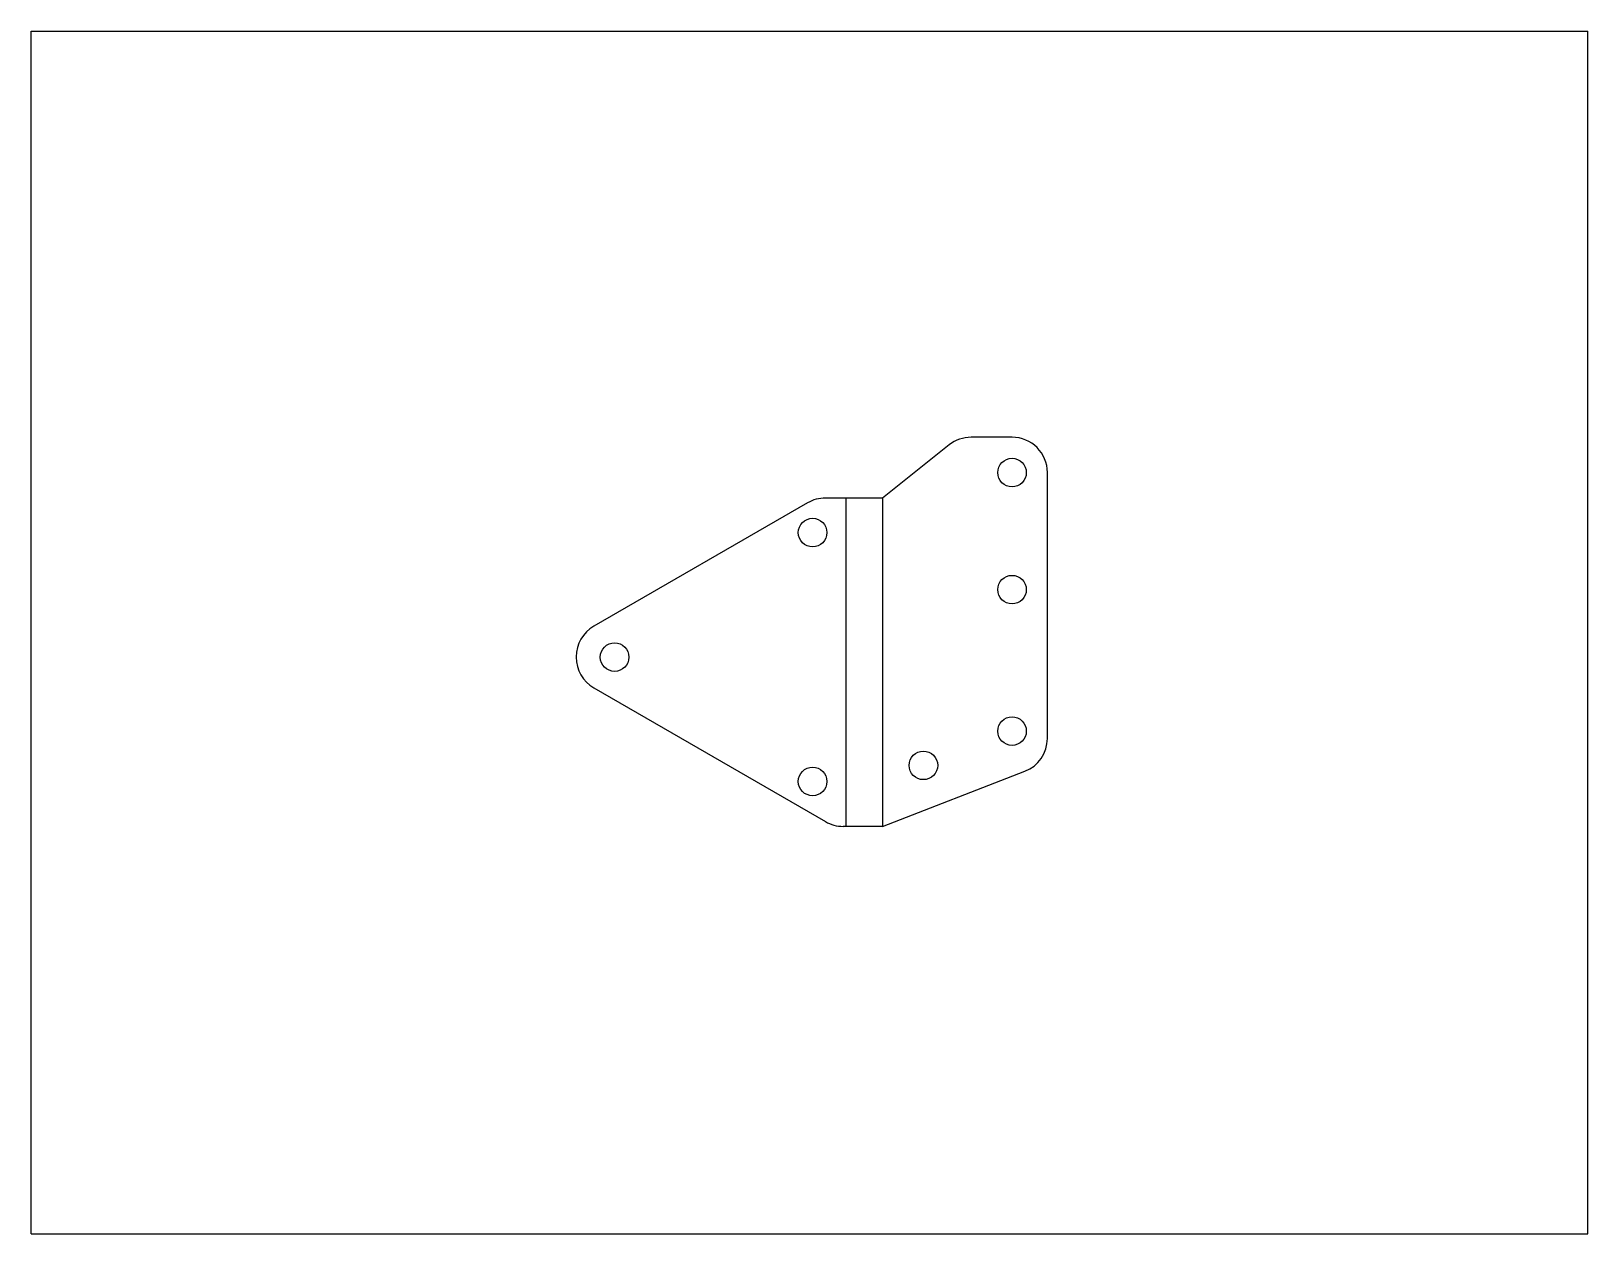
# Model space of a CAD drawing. Extents: x 0 to 11, y 0 to 8.5.
import ezdxf

# ---------------------------------------------------------------- set-up
doc = ezdxf.new("R2010")
doc.units = 0
doc.header["$LTSCALE"] = 0.605
doc.layers.get('0').update_dxf_attribs({"linetype": 'CONTINUOUS'})
doc.layers.add('02___PRT_ALL_AXES', color=7, linetype='CONTINUOUS')

msp = doc.modelspace()

# ---------------------------------------------------------------- linework, layer by layer
at = {"color": 7, "linetype": 'CONTINUOUS'}
for p, q in [((0, 0), (0, 8.5)), ((0, 8.5), (11, 8.5)), ((11, 0), (11, 8.5)), ((6.931, 5.63), (6.643, 5.63)), ((6.488, 5.576), (6.016, 5.2)), ((7.181, 3.502), (7.181, 5.38)), ((5.757, 5.2), (5.612, 5.2)), ((5.487, 5.167), (3.976, 4.295)), ((3.851, 4.078), (3.851, 4.075)), ((3.976, 3.858), (5.612, 2.914)), ((6.017, 2.88), (7.021, 3.269)), ((5.757, 2.88), (5.737, 2.88)), ((6.016, 2.88), (6.017, 2.88)), ((0, 0), (11, 0))]:
    msp.add_line(p, q, dxfattribs=at)
msp.add_circle((6.931, 5.38), 0.101, dxfattribs=at)
for centre, start, end in [((6.643, 5.38), 90, 128.5238), ((6.931, 5.38), 0, 90), ((5.612, 4.95), 90, 120), ((4.101, 4.078), 120, 180), ((4.101, 4.075), 180, 240), ((6.931, 3.502), 291.1553, 360), ((5.737, 3.13), 240, 270)]:
    msp.add_arc(centre, 0.25, start, end, dxfattribs=at)
at = {"layer": '02___PRT_ALL_AXES', "color": 7, "linetype": 'CONTINUOUS'}
for p, q in [((5.757, 5.2), (5.757, 2.88)), ((6.016, 5.2), (5.757, 5.2)), ((6.016, 5.2), (6.016, 2.88)), ((6.016, 2.88), (5.757, 2.88))]:
    msp.add_line(p, q, dxfattribs=at)
for centre in [(5.522, 4.956), (6.931, 4.553), (4.123, 4.076), (6.931, 3.553), (6.305, 3.311), (5.522, 3.197)]:
    msp.add_circle(centre, 0.101, dxfattribs=at)

doc.saveas('drawing.dxf')
